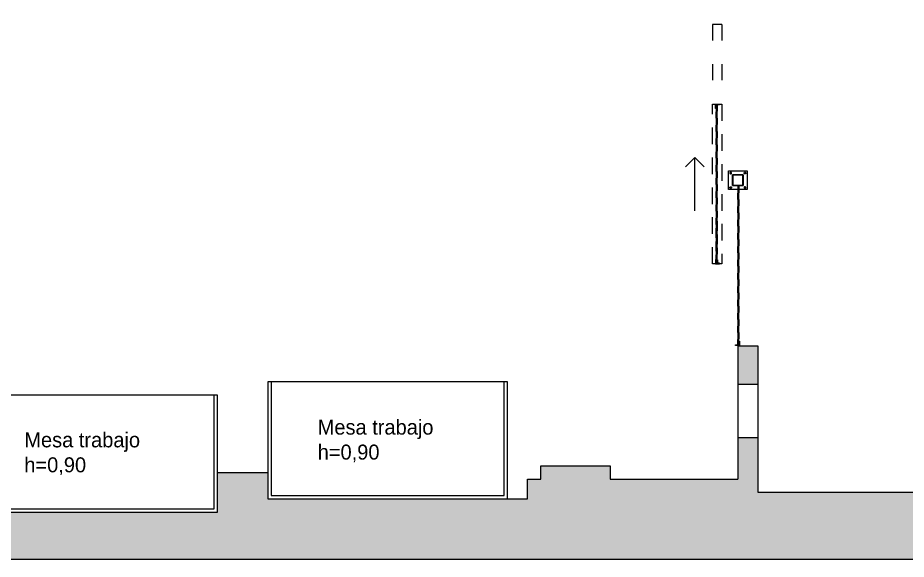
# Model space of a CAD drawing. Header units: millimetres. Extents: x 2242.9 to 2268.8, y 1264.1 to 1274.4.
# Drawn here: x 2256.73 to 2263.41, y 1264.14 to 1268.21 of the extents above; entities that cross this region are included whole.
import ezdxf

# ---------------------------------------------------------------- set-up
doc = ezdxf.new("R2010")
doc.units = ezdxf.units.MM
doc.linetypes.add('ACAD_ISO03W100', pattern=[30, 12, -18])
doc.linetypes.add('HIDDEN2', pattern=[0.1875, 0.125, -0.0625])
for name, color, linetype in [('EQ-Móvil', 151, 'Continuous'), ('HER-Porton Corredizo', 80, 'Continuous'), ('HT-Muros', 254, 'Continuous'), ('MU-Muros', 7, 'Continuous'), ('RF-Proyecciones 01', 252, 'ACAD_ISO03W100')]:
    doc.layers.add(name, color=color, linetype=linetype)
doc.styles.add('OpenGostTypeA-Regular', font='OpenGostTypeA-Regular')

# ---------------------------------------------------------------- blocks, each defined once
blk = doc.blocks.new('EQ-Mesa de Trabajo')
blk.add_lwpolyline([(3268.419414, 1651.60668), (3266.619414, 1651.60668), (3266.619414, 1650.72668), (3268.419414, 1650.72668)], close=True)
blk.add_lwpolyline([(3266.644414, 1651.60668), (3266.644414, 1650.75168), (3268.394414, 1650.75168), (3268.394414, 1651.60668)])
blk = doc.blocks.new('HER-Porton Corredizo')
for points in [[(3270.7017, 1653.1667), (3270.7335, 1653.1667), (3270.7335, 1653.1619), (3270.7065, 1653.1619), (3270.7065, 1653.1349), (3270.7017, 1653.1349)], [(3270.7146, 1653.1619), (3270.7146, 1653.1365), (3270.7178, 1653.1365), (3270.7178, 1653.1619)], [(3270.702, 1651.9667), (3270.7338, 1651.9667), (3270.7338, 1651.9715), (3270.7068, 1651.9715), (3270.7068, 1651.9985), (3270.702, 1651.9985)], [(3270.7149, 1651.9715), (3270.7149, 1651.9969), (3270.7181, 1651.9969), (3270.7181, 1651.9715)]]:
    blk.add_hatch(color=256).paths.add_polyline_path(points)
at = {"linetype": 'HIDDEN2'}
for p, q in [((3270.6805, 1651.9667, 0), (3270.6805, 1653.1667, 0)), ((3270.6805, 1653.1667, 0), (3270.7505, 1653.1667, 0)), ((3270.7505, 1653.1667, 0), (3270.7505, 1651.9667, 0)), ((3270.7505, 1651.9667, 0), (3270.6805, 1651.9667, 0))]:
    blk.add_line(p, q, dxfattribs=at)
for p, q in [((3270.7017, 1653.1667, 0), (3270.7335, 1653.1667, 0)), ((3270.7017, 1653.1349, 0), (3270.7017, 1653.1667, 0)), ((3270.7017, 1653.1667, 0), (3270.7017, 1653.1667, 0)), ((3270.7065, 1653.1349, 0), (3270.7017, 1653.1349, 0)), ((3270.7335, 1653.1619, 0), (3270.7065, 1653.1619, 0)), ((3270.7065, 1653.1619, 0), (3270.7065, 1653.1349, 0)), ((3270.7335, 1653.1667, 0), (3270.7335, 1653.1619, 0)), ((3270.7068, 1651.9985, 0), (3270.702, 1651.9985, 0)), ((3270.702, 1651.9985, 0), (3270.702, 1651.9667, 0)), ((3270.7068, 1651.9715, 0), (3270.7068, 1651.9985, 0)), ((3270.7149, 1651.9715, 0), (3270.7149, 1651.9969, 0)), ((3270.7149, 1651.9969, 0), (3270.7181, 1651.9969, 0)), ((3270.7181, 1651.9969, 0), (3270.7181, 1651.9715, 0)), ((3270.702, 1651.9667, 0), (3270.7338, 1651.9667, 0)), ((3270.702, 1651.9667, 0), (3270.702, 1651.9667, 0)), ((3270.7338, 1651.9715, 0), (3270.7068, 1651.9715, 0)), ((3270.7181, 1651.9715, 0), (3270.7149, 1651.9715, 0)), ((3270.7149, 1651.9715, 0), (3270.7149, 1651.9715, 0)), ((3270.7338, 1651.9667, 0), (3270.7338, 1651.9715, 0))]:
    blk.add_line(p, q)
at = {"elevation": 0}
for points in [[(3270.7069, 1653.1622), (3270.7099, 1653.0623), (3270.7149, 1653.0623), (3270.7119, 1653.1622), (3270.7069, 1653.1622)], [(3270.7069, 1653.0623), (3270.7099, 1653.1622), (3270.7149, 1653.1622), (3270.7119, 1653.0623), (3270.7069, 1653.0623)], [(3270.7069, 1653.0623), (3270.7099, 1652.9623), (3270.7149, 1652.9623), (3270.7119, 1653.0623), (3270.7069, 1653.0623)], [(3270.7069, 1652.9623), (3270.7099, 1653.0623), (3270.7149, 1653.0623), (3270.7119, 1652.9623), (3270.7069, 1652.9623)], [(3270.7069, 1652.9623), (3270.7099, 1652.8623), (3270.7149, 1652.8623), (3270.7119, 1652.9623), (3270.7069, 1652.9623)], [(3270.7069, 1652.8623), (3270.7099, 1652.9623), (3270.7149, 1652.9623), (3270.7119, 1652.8623), (3270.7069, 1652.8623)], [(3270.7069, 1652.8623), (3270.7099, 1652.7624), (3270.7149, 1652.7624), (3270.7119, 1652.8623), (3270.7069, 1652.8623)], [(3270.7069, 1652.7624), (3270.7099, 1652.8623), (3270.7149, 1652.8623), (3270.7119, 1652.7624), (3270.7069, 1652.7624)], [(3270.7069, 1652.7624), (3270.7099, 1652.6624), (3270.7149, 1652.6624), (3270.7119, 1652.7624), (3270.7069, 1652.7624)], [(3270.7069, 1652.6624), (3270.7099, 1652.7624), (3270.7149, 1652.7624), (3270.7119, 1652.6624), (3270.7069, 1652.6624)], [(3270.7069, 1652.6624), (3270.7099, 1652.5624), (3270.7149, 1652.5624), (3270.7119, 1652.6624), (3270.7069, 1652.6624)], [(3270.7069, 1652.5624), (3270.7099, 1652.6624), (3270.7149, 1652.6624), (3270.7119, 1652.5624), (3270.7069, 1652.5624)], [(3270.7069, 1652.5624), (3270.7099, 1652.4624), (3270.7149, 1652.4624), (3270.7119, 1652.5624), (3270.7069, 1652.5624)], [(3270.7069, 1652.4624), (3270.7099, 1652.5624), (3270.7149, 1652.5624), (3270.7119, 1652.4624), (3270.7069, 1652.4624)], [(3270.7069, 1652.4624), (3270.7099, 1652.3625), (3270.7149, 1652.3625), (3270.7119, 1652.4624), (3270.7069, 1652.4624)], [(3270.7069, 1652.3625), (3270.7099, 1652.4624), (3270.7149, 1652.4624), (3270.7119, 1652.3625), (3270.7069, 1652.3625)], [(3270.7069, 1652.3625), (3270.7099, 1652.2625), (3270.7149, 1652.2625), (3270.7119, 1652.3625), (3270.7069, 1652.3625)], [(3270.7069, 1652.2625), (3270.7099, 1652.3625), (3270.7149, 1652.3625), (3270.7119, 1652.2625), (3270.7069, 1652.2625)], [(3270.7069, 1652.2875), (3270.7099, 1652.1875), (3270.7149, 1652.1875), (3270.7119, 1652.2875), (3270.7069, 1652.2875)], [(3270.7069, 1652.1875), (3270.7099, 1652.2875), (3270.7149, 1652.2875), (3270.7119, 1652.1875), (3270.7069, 1652.1875)], [(3270.7069, 1652.2625), (3270.7099, 1652.1625), (3270.7149, 1652.1625), (3270.7119, 1652.2625), (3270.7069, 1652.2625)], [(3270.7069, 1652.1625), (3270.7099, 1652.2625), (3270.7149, 1652.2625), (3270.7119, 1652.1625), (3270.7069, 1652.1625)], [(3270.7069, 1652.1875), (3270.7099, 1652.0876), (3270.7149, 1652.0876), (3270.7119, 1652.1875), (3270.7069, 1652.1875)], [(3270.7069, 1652.0876), (3270.7099, 1652.1875), (3270.7149, 1652.1875), (3270.7119, 1652.0876), (3270.7069, 1652.0876)], [(3270.7069, 1652.1625), (3270.7099, 1652.0625), (3270.7149, 1652.0625), (3270.7119, 1652.1625), (3270.7069, 1652.1625)], [(3270.7069, 1652.0625), (3270.7099, 1652.1625), (3270.7149, 1652.1625), (3270.7119, 1652.0625), (3270.7069, 1652.0625)], [(3270.7069, 1652.0876), (3270.7099, 1651.9876), (3270.7149, 1651.9876), (3270.7119, 1652.0876), (3270.7069, 1652.0876)], [(3270.7069, 1651.9876), (3270.7099, 1652.0876), (3270.7149, 1652.0876), (3270.7119, 1651.9876), (3270.7069, 1651.9876)]]:
    blk.add_lwpolyline(points, dxfattribs=at)
blk = doc.blocks.new('columna_80x80')
h = blk.add_hatch(color=256)
h.dxf.hatch_style = 1
h.paths.add_polyline_path([(-0.075, -0.005), (0.005, -0.005), (0.005, 0.075), (-0.075, 0.075)])
h.paths.add_polyline_path([(-0.0729, -0.0029), (-0.0729, 0.0729), (0.0029, 0.0729), (0.0029, -0.0029)], flags=16)
for points in [[(-0.105, 0.105), (0.035, 0.105), (0.035, -0.035), (-0.105, -0.035)], [(-0.086729, 0.082202), (-0.091904, 0.082202), (-0.095577, 0.085843), (-0.095577, 0.091011), (-0.091912, 0.09466), (-0.086736, 0.09466), (-0.083056, 0.091026), (-0.083056, 0.085859)], [(-0.086729, 0.082202), (-0.091904, 0.082202), (-0.095577, 0.085843), (-0.095577, 0.091011), (-0.091912, 0.09466), (-0.086736, 0.09466), (-0.083056, 0.091026), (-0.083056, 0.085859)], [(0.005, -0.005), (0.005, 0.075), (-0.075, 0.075), (-0.075, -0.005)], [(-0.075, -0.005), (-0.075, 0.075), (0.005, 0.075), (0.005, -0.005)], [(-0.075, 0.075), (0.005, 0.075), (0.005, -0.005), (-0.075, -0.005)], [(0.0029, 0.0729), (-0.0729, 0.0729), (-0.0729, -0.0029), (0.0029, -0.0029)], [(0.016729, 0.082202), (0.021904, 0.082202), (0.025577, 0.085843), (0.025577, 0.091011), (0.021912, 0.09466), (0.016736, 0.09466), (0.013056, 0.091026), (0.013056, 0.085859)], [(0.016729, 0.082202), (0.021904, 0.082202), (0.025577, 0.085843), (0.025577, 0.091011), (0.021912, 0.09466), (0.016736, 0.09466), (0.013056, 0.091026), (0.013056, 0.085859)], [(-0.086729, -0.012202), (-0.091904, -0.012202), (-0.095577, -0.015843), (-0.095577, -0.021011), (-0.091912, -0.02466), (-0.086736, -0.02466), (-0.083056, -0.021026), (-0.083056, -0.015859)], [(-0.086729, -0.012202), (-0.091904, -0.012202), (-0.095577, -0.015843), (-0.095577, -0.021011), (-0.091912, -0.02466), (-0.086736, -0.02466), (-0.083056, -0.021026), (-0.083056, -0.015859)], [(0.016729, -0.012202), (0.021904, -0.012202), (0.025577, -0.015843), (0.025577, -0.021011), (0.021912, -0.02466), (0.016736, -0.02466), (0.013056, -0.021026), (0.013056, -0.015859)], [(0.016729, -0.012202), (0.021904, -0.012202), (0.025577, -0.015843), (0.025577, -0.021011), (0.021912, -0.02466), (0.016736, -0.02466), (0.013056, -0.021026), (0.013056, -0.015859)]]:
    blk.add_lwpolyline(points, close=True)
blk = doc.blocks.new('HER-Reja')
for points in [[(3270.1626, 1652.5568), (3270.1308, 1652.5568), (3270.1308, 1652.552), (3270.1578, 1652.552), (3270.1578, 1652.525), (3270.1626, 1652.525)], [(3270.1497, 1652.552), (3270.1497, 1652.5266), (3270.1465, 1652.5266), (3270.1465, 1652.552)], [(3270.1626, 1651.3557), (3270.1308, 1651.3557), (3270.1308, 1651.3605), (3270.1578, 1651.3605), (3270.1578, 1651.3875), (3270.1626, 1651.3875)], [(3270.1497, 1651.3605), (3270.1497, 1651.3859), (3270.1465, 1651.3859), (3270.1465, 1651.3605)]]:
    blk.add_hatch(color=256).paths.add_polyline_path(points)
for p, q in [((3270.1308, 1651.3557), (3270.1308, 1651.3605)), ((3270.1308, 1651.3605), (3270.1578, 1651.3605)), ((3270.1626, 1651.3557), (3270.1308, 1651.3557)), ((3270.1578, 1651.3605), (3270.1578, 1651.3875)), ((3270.1578, 1651.3875), (3270.1626, 1651.3875)), ((3270.1626, 1651.3875), (3270.1626, 1651.3557)), ((3270.1626, 1651.3557), (3270.1626, 1651.3557))]:
    blk.add_line(p, q)
for points in [[(3270.1574, 1652.5513), (3270.1544, 1652.4513), (3270.1494, 1652.4513), (3270.1524, 1652.5513), (3270.1574, 1652.5513)], [(3270.1574, 1652.4513), (3270.1544, 1652.5513), (3270.1494, 1652.5513), (3270.1524, 1652.4513), (3270.1574, 1652.4513)], [(3270.1574, 1652.4513), (3270.1544, 1652.3513), (3270.1494, 1652.3513), (3270.1524, 1652.4513), (3270.1574, 1652.4513)], [(3270.1574, 1652.3513), (3270.1544, 1652.4513), (3270.1494, 1652.4513), (3270.1524, 1652.3513), (3270.1574, 1652.3513)], [(3270.1574, 1652.3513), (3270.1544, 1652.2513), (3270.1494, 1652.2513), (3270.1524, 1652.3513), (3270.1574, 1652.3513)], [(3270.1574, 1652.2513), (3270.1544, 1652.3513), (3270.1494, 1652.3513), (3270.1524, 1652.2513), (3270.1574, 1652.2513)], [(3270.1574, 1652.2513), (3270.1544, 1652.1514), (3270.1494, 1652.1514), (3270.1524, 1652.2513), (3270.1574, 1652.2513)], [(3270.1574, 1652.1514), (3270.1544, 1652.2513), (3270.1494, 1652.2513), (3270.1524, 1652.1514), (3270.1574, 1652.1514)], [(3270.1574, 1652.1514), (3270.1544, 1652.0514), (3270.1494, 1652.0514), (3270.1524, 1652.1514), (3270.1574, 1652.1514)], [(3270.1574, 1652.0514), (3270.1544, 1652.1514), (3270.1494, 1652.1514), (3270.1524, 1652.0514), (3270.1574, 1652.0514)], [(3270.1574, 1652.0514), (3270.1544, 1651.9514), (3270.1494, 1651.9514), (3270.1524, 1652.0514), (3270.1574, 1652.0514)], [(3270.1574, 1651.9514), (3270.1544, 1652.0514), (3270.1494, 1652.0514), (3270.1524, 1651.9514), (3270.1574, 1651.9514)], [(3270.1574, 1651.9514), (3270.1544, 1651.8514), (3270.1494, 1651.8514), (3270.1524, 1651.9514), (3270.1574, 1651.9514)], [(3270.1574, 1651.8514), (3270.1544, 1651.9514), (3270.1494, 1651.9514), (3270.1524, 1651.8514), (3270.1574, 1651.8514)], [(3270.1574, 1651.8514), (3270.1544, 1651.7515), (3270.1494, 1651.7515), (3270.1524, 1651.8514), (3270.1574, 1651.8514)], [(3270.1574, 1651.7515), (3270.1544, 1651.8514), (3270.1494, 1651.8514), (3270.1524, 1651.7515), (3270.1574, 1651.7515)], [(3270.1574, 1651.7515), (3270.1544, 1651.6515), (3270.1494, 1651.6515), (3270.1524, 1651.7515), (3270.1574, 1651.7515)], [(3270.1574, 1651.6515), (3270.1544, 1651.7515), (3270.1494, 1651.7515), (3270.1524, 1651.6515), (3270.1574, 1651.6515)], [(3270.1574, 1651.6515), (3270.1544, 1651.5515), (3270.1494, 1651.5515), (3270.1524, 1651.6515), (3270.1574, 1651.6515)], [(3270.1574, 1651.5515), (3270.1544, 1651.6515), (3270.1494, 1651.6515), (3270.1524, 1651.5515), (3270.1574, 1651.5515)], [(3270.1574, 1651.5515), (3270.1544, 1651.4516), (3270.1494, 1651.4516), (3270.1524, 1651.5515), (3270.1574, 1651.5515)], [(3270.1574, 1651.4516), (3270.1544, 1651.5515), (3270.1494, 1651.5515), (3270.1524, 1651.4516), (3270.1574, 1651.4516)], [(3270.1574, 1651.4516), (3270.1544, 1651.3516), (3270.1494, 1651.3516), (3270.1524, 1651.4516), (3270.1574, 1651.4516)], [(3270.1574, 1651.3516), (3270.1544, 1651.4516), (3270.1494, 1651.4516), (3270.1524, 1651.3516), (3270.1574, 1651.3516)]]:
    blk.add_lwpolyline(points)

msp = doc.modelspace()

# ---------------------------------------------------------------- hatches: boundary and pattern name
at = {"layer": 'HT-Muros', "transparency": 33554687}
h = msp.add_hatch(color=256, dxfattribs=at)
h.dxf.hatch_style = 1
h.paths.add_polyline_path([(2257.1604, 1271.1893), (2256.7604, 1271.1893), (2256.7604, 1272.1821), (2259.1304, 1272.1821), (2259.1304, 1272.3321), (2259.0304, 1272.3321), (2259.0304, 1272.2821), (2258.1304, 1272.2821), (2258.1304, 1272.3321), (2258.0304, 1272.3321), (2258.0304, 1272.2821), (2256.9304, 1272.2821), (2256.9304, 1273.2821), (2258.0304, 1273.2821), (2258.0304, 1272.9821), (2258.1304, 1272.9821), (2258.1304, 1273.2821), (2259.0304, 1273.2821), (2259.0304, 1272.9821), (2259.6605, 1272.9821), (2259.6605, 1271.002), (2259.8104, 1271.002), (2259.8104, 1271.102), (2259.7604, 1271.102), (2259.7604, 1273.3821), (2259.1012, 1273.3821), (2259.1012, 1273.4321), (2259.0012, 1273.4321), (2259.0012, 1273.3821), (2258.1312, 1273.3821), (2258.1312, 1273.4321), (2258.0312, 1273.4321), (2258.0312, 1273.3821), (2256.7512, 1273.3821), (2256.7512, 1274.3221), (2258.0312, 1274.3221), (2258.0312, 1274.0321), (2258.1312, 1274.0321), (2258.1312, 1274.3221), (2259.0012, 1274.3221), (2259.0012, 1274.0321), (2259.1012, 1274.0321), (2259.1012, 1274.3221), (2262.0408, 1274.3221), (2262.0408, 1274.1221), (2262.1897, 1274.1221), (2262.1897, 1274.3221), (2266.8304, 1274.3221), (2266.8304, 1274.1721), (2266.9804, 1274.1721), (2266.9804, 1274.3221), (2268.6304, 1274.3221), (2268.6304, 1264.6521), (2266.9804, 1264.6521), (2266.9804, 1264.8321), (2266.8304, 1264.8321), (2266.8304, 1264.6421), (2262.2904, 1264.6421), (2262.2904, 1265.0552), (2262.1404, 1265.0552), (2262.1404, 1264.7421), (2261.1804, 1264.7421), (2261.1804, 1264.842), (2260.6604, 1264.842), (2260.6602, 1264.7421), (2260.5604, 1264.7421), (2260.5604, 1264.592), (2258.6104, 1264.592), (2258.6104, 1264.792), (2258.2304, 1264.792), (2258.2304, 1264.492), (2254.6304, 1264.492), (2254.6304, 1264.992), (2253.2704, 1264.992), (2253.2704, 1264.812), (2253.1704, 1264.812), (2253.1704, 1264.672), (2251.5004, 1264.672), (2251.5004, 1264.975), (2250.5004, 1264.975), (2250.5004, 1264.845), (2250.3704, 1264.845), (2250.3704, 1264.345), (2248.7004, 1264.345), (2248.7004, 1264.885), (2248.0504, 1264.885), (2248.0504, 1264.665), (2247.2804, 1264.665), (2247.2804, 1264.325), (2245.0504, 1264.325), (2245.0504, 1264.775), (2244.9004, 1264.775), (2244.9004, 1264.925), (2244.8004, 1264.925), (2244.8004, 1265.789), (2244.6504, 1265.789), (2244.6504, 1264.325), (2244.3004, 1264.325), (2244.3004, 1264.139), (2268.7804, 1264.139), (2268.7804, 1274.4221), (2256.6512, 1274.4221), (2256.6512, 1273.2821), (2256.8304, 1273.2821), (2256.8304, 1272.2821), (2256.6604, 1272.2821), (2256.6604, 1271.1893), (2254.1903, 1271.1893), (2254.1903, 1271.7887), (2250.8504, 1271.7887), (2250.8504, 1271.359), (2244.3004, 1271.359), (2244.3004, 1270.989), (2245.7504, 1270.989), (2245.7504, 1271.089), (2247.9504, 1271.089), (2247.9504, 1270.889), (2248.7504, 1270.889), (2248.7504, 1271.089), (2250.5504, 1271.089), (2250.5504, 1270.989), (2250.8504, 1270.989), (2250.8504, 1271.089), (2250.9504, 1271.089), (2250.9504, 1271.5887), (2251.3704, 1271.5887), (2251.3704, 1271.6887), (2254.0403, 1271.6887), (2254.0403, 1271.1893), (2253.8403, 1271.1893), (2253.8403, 1270.7895), (2257.1604, 1270.789)])
h.paths.add_polyline_path([(2259.1304, 1273.2821), (2259.6601, 1273.2821), (2259.6601, 1273.0821), (2259.1304, 1273.0821)], flags=16)
h = msp.add_hatch(color=256, dxfattribs=at)
h.dxf.hatch_style = 1
h.paths.add_polyline_path([(2262.2904, 1265.7421), (2262.1404, 1265.7421), (2262.1404, 1265.4552), (2262.2904, 1265.4552)])

# ---------------------------------------------------------------- linework, layer by layer
at = {"layer": 'MU-Muros'}
for p, q in [((2262.1404, 1265.7421), (2262.1404, 1264.7421)), ((2262.1404, 1265.7421), (2262.2904, 1265.7421)), ((2262.2904, 1265.7421), (2262.2904, 1264.6421)), ((2262.1404, 1265.4552), (2262.2904, 1265.4552)), ((2262.1404, 1265.0552), (2262.2904, 1265.0552)), ((2258.2304, 1264.492), (2258.2304, 1264.792)), ((2258.2304, 1264.792), (2258.6104, 1264.792)), ((2258.6104, 1264.792), (2258.6104, 1264.592)), ((2260.6602, 1264.7421), (2260.6604, 1264.842)), ((2260.6604, 1264.842), (2261.1804, 1264.842)), ((2261.1804, 1264.842), (2261.1804, 1264.7421)), ((2260.5604, 1264.592), (2260.5604, 1264.7421)), ((2260.5604, 1264.7421), (2260.6602, 1264.7421)), ((2261.1804, 1264.7421), (2262.1404, 1264.7421)), ((2258.6104, 1264.592), (2260.5604, 1264.592)), ((2262.2904, 1264.6421), (2266.8304, 1264.6421)), ((2254.6304, 1264.492), (2258.2304, 1264.492)), ((2254.6304, 1264.492), (2258.2304, 1264.492)), ((2244.3004, 1264.139), (2268.7804, 1264.139))]:
    msp.add_line(p, q, dxfattribs=at)
at = {"layer": 'RF-Proyecciones 01', "ltscale": 0.01}
for p, q in [((2262.0204, 1268.159), (2261.9504, 1268.159)), ((2261.9504, 1268.159), (2261.9504, 1267.559)), ((2262.0204, 1268.159), (2262.0204, 1267.559))]:
    msp.add_line(p, q, dxfattribs=at)
at = {"layer": 'RF-Proyecciones 01', "ltscale": 0.25}
for p, q in [((2261.8172, 1267.159), (2261.7465, 1267.0883)), ((2261.8172, 1266.759), (2261.8172, 1267.159)), ((2261.8172, 1267.159), (2261.8879, 1267.0883))]:
    msp.add_line(p, q, dxfattribs=at)

# ---------------------------------------------------------------- block references
at = {"layer": 'EQ-Móvil'}
for p in [(-1008.009, -386.1347), (-1010.189, -386.2347)]:
    msp.add_blockref('EQ-Mesa de Trabajo', p, dxfattribs=at)
at = {"layer": 'HER-Porton Corredizo'}
for name, p in [('HER-Porton Corredizo', (-1008.7301, -385.6077, 0)), ('HER-Reja', (-1008.009, -385.6094))]:
    msp.add_blockref(name, p, dxfattribs=at)
at = {"layer": 'HER-Porton Corredizo', "rotation": 270}
msp.add_blockref('columna_80x80', (2262.1055, 1266.9524), dxfattribs=at)

# ---------------------------------------------------------------- texts
at = {"char_height": 0.1125, "width": 1.410083, "attachment_point": 1, "style": 'OpenGostTypeA-Regular'}
for insert in [(2258.9838, 1265.1882), (2256.7796, 1265.0925)]:
    msp.add_mtext('Mesa trabajo\\Ph=0,90', dxfattribs=dict(at, insert=insert))

doc.saveas('drawing.dxf')
